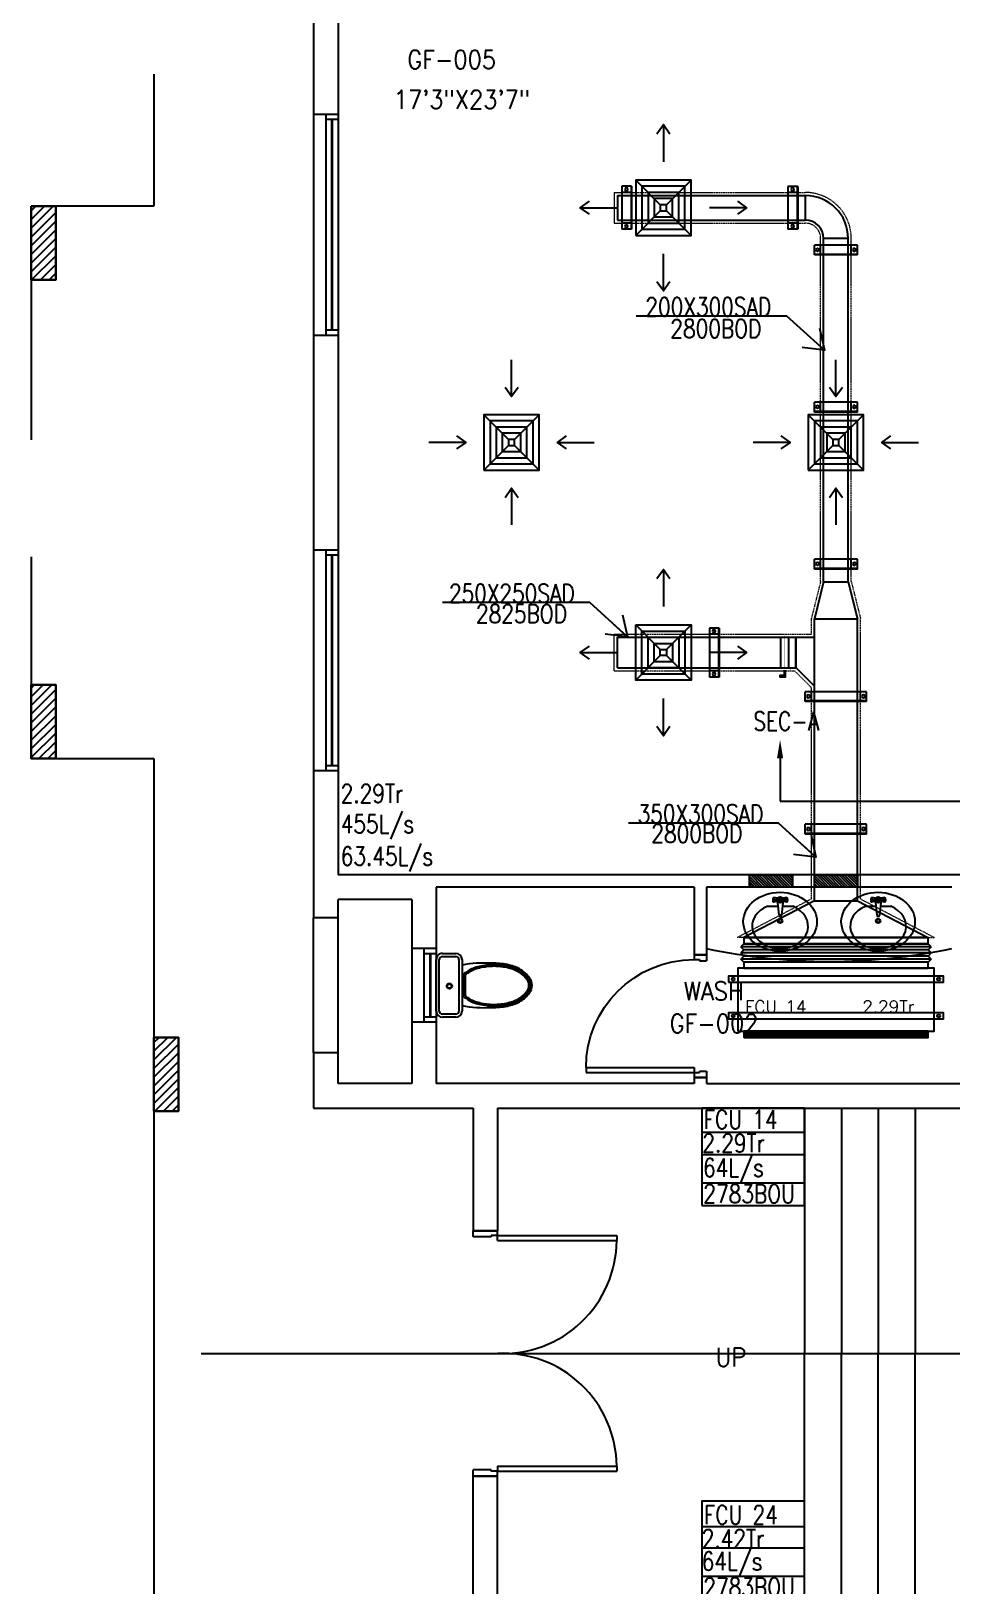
# Model space of a CAD drawing. Header units: millimetres. Extents: x -1288794 to 2153086, y -2701644 to -1428868.
# Drawn here: x 1095871 to 1103371, y -1493463 to -1480791 of the extents above; entities that cross this region are included whole.
import ezdxf

# ---------------------------------------------------------------- set-up
doc = ezdxf.new("R2010")
doc.units = ezdxf.units.MM
doc.header["$LTSCALE"] = 100
doc.linetypes.add('DASHED2', pattern=[9.525, 6.35, -3.175])
doc.linetypes.add('HIDDEN', pattern=[9.525, 6.35, -3.175])
for name, color, linetype in [('A-ANNO-TEXT', 8, 'Continuous'), ('A-DOOR', 4, 'Continuous'), ('A-FLOR-OVHD', 4, 'DASHED2'), ('A-FLOR-PFIX', 8, 'Continuous'), ('A-FLOR-SPCL', 8, 'Continuous'), ('A-GLAZ', 5, 'Continuous'), ('A-WALL-FULL', 8, 'Continuous'), ('AC- VD', 5, 'Continuous'), ('AC-FAD TEXT', 6, 'Continuous'), ('AC-FD', 1, 'Continuous'), ('AC-HLTEXT', 100, 'Continuous'), ('AC-SAD', 3, 'Continuous'), ('AC-SAD TEXT', 3, 'Continuous'), ('AC-WALL OPENING', 1, 'Continuous'), ('FCU-AC', 160, 'Continuous'), ('L1-E014-C22-VAC (08-08-2010)$0$ETA-AC-DAMPER', 4, 'Continuous'), ('M-HANGER', 30, 'Continuous'), ('RAD RIGHT', 1, 'Continuous'), ('S-COL- HACT.', 9, 'Continuous'), ('S-COL.', 8, 'Continuous'), ('SAD RIGHT', 3, 'Continuous')]:
    doc.layers.add(name, color=color, linetype=linetype)
doc.layers.add('INSULATION', color=1, linetype='Continuous', lineweight=5)
doc.styles.add('ROMAND', font='romand')
doc.styles.add('ROMANS', font='romans.shx', dxfattribs={"width": 0.8})
doc.styles.add('SIMPLEX', font='simplex.shx', dxfattribs={"width": 0.8})
doc.dimstyles.new('100 of DIM2', dxfattribs={"dimscale": 0, "dimtxt": 200, "dimasz": 150, "dimexe": 75, "dimexo": 200, "dimgap": 75, "dimtad": 1, "dimdec": 0, "dimrnd": 5, "dimzin": 0, "dimdsep": 46, "dimtxsty": 'ROMANS', "dimblk": 'ARCHTICK', "dimcen": 100, "dimclrd": 94, "dimclre": 94, "dimclrt": 2, "dimadec": 0, "dimazin": 0, "dimtfac": 1, "dimtdec": 0, "dimtofl": 0, "dimtmove": 2, "dimatfit": 3, "dimldrblk": 'OPEN90', "dimfxl": 75, "dimtolj": 1, "dimtzin": 0, "dimarcsym": 0})
pattern_1 = [(45, (2220225.743, -1109556.65), (-35.355339, 35.355339), [])]

# ---------------------------------------------------------------- blocks, each defined once
blk = doc.blocks.new('D-200-DOUBLE')
for p, q in [((40, 200), (40, 1170)), ((40, 1170), (80, 1170)), ((80, 200), (80, 1170)), ((1920, 200), (1920, 1170)), ((1920, 1170), (1960, 1170)), ((1960, 200), (1960, 1170)), ((80, 200), (0, 200)), ((0, 200), (0, 0)), ((40, 200), (40, 148)), ((40, 148), (50, 148)), ((50, 148), (50, 0)), ((1920, 200), (1960, 200)), ((1950, 148), (1950, 0)), ((1960, 148), (1950, 148)), ((2000, 200), (1960, 200)), ((1960, 200), (1960, 148)), ((2000, 200), (2000, 0)), ((50, 0), (0, 0)), ((2000, 0), (1950, 0))]:
    blk.add_line(p, q)
at = {"linetype": 'Continuous'}
for centre, start, end in [((73, 242), 357.4314, 89.5378), ((1927, 242), 90.4622, 182.5686)]:
    blk.add_arc(centre, 928, start, end, dxfattribs=at)
blk = doc.blocks.new('D-100-R1')
for p, q in [((-80, 980), (-80, 100)), ((-80, 980), (-40, 980)), ((-40, 980), (-40, 55)), ((-1000, 100), (-1000, 0)), ((-1000, 100), (-960, 100)), ((-960, 100), (-960, 55)), ((-960, 55), (-950, 55)), ((-950, 55), (-950, 0)), ((-80, 100), (0, 100)), ((-50, 55), (-50, 0)), ((-50, 55), (-40, 55)), ((-50, 0), (0, 0)), ((0, 100), (0, 0)), ((-1000, 0), (-950, 0))]:
    blk.add_line(p, q)
at = {"linetype": 'Continuous'}
blk.add_arc((-80, 100), 880, 90, 180, dxfattribs=at)
blk = doc.blocks.new('WC-1')
for p, q in [((-210, 0), (210, 0)), ((-260, -160), (-260, -50)), ((-235, -160), (-235, -50)), ((-210, -25), (210, -25)), ((235, -50), (235, -160)), ((260, -50), (260, -160)), ((210, -185), (-210, -185)), ((210, -210), (-210, -210)), ((91, -223), (-91, -223)), ((86, -235), (-86, -235))]:
    blk.add_line(p, q)
for radius in [22.1, 17.1]:
    blk.add_circle((-6, -107), radius)
for centre, radius, start, end in [((-210, -50), 50, 90, 180), ((-210, -50), 25, 90, 180), ((210, -50), 50, 360, 90), ((210, -50), 25, 360, 90), ((-210, -160), 50, 180, 270), ((-210, -160), 25, 180, 270), ((722, -383), 904, 168.9529, 184.0632), ((69, -365), 214, 138.4152, 149.8586), ((69, -365), 201, 139.9943, 149.8586), ((-69, -365), 201, 30.1414, 40.0057), ((-69, -365), 214, 30.1414, 41.5848), ((210, -160), 25, 270, 360), ((210, -160), 50, 270, 360), ((352, -470), 520, 166.4766, 180), ((352, -470), 507, 166.4766, 180), ((178, -428), 341, 149.8586, 166.4766), ((178, -428), 328, 149.8586, 166.4766), ((-178, -428), 328, 13.5234, 30.1414), ((-178, -428), 341, 13.5234, 30.1414), ((-352, -470), 507, 360, 13.5234), ((-352, -470), 520, 360, 13.5234), ((352, -470), 532, 177.5541, 180), ((352, -470), 532, 180, 193.5234), ((352, -470), 520, 180, 193.5234), ((352, -470), 507, 180, 193.5234), ((-352, -470), 507, 346.4766, 360), ((-352, -470), 520, 346.4766, 360), ((-352, -470), 532, 346.4766, 360), ((-352, -470), 532, 360, 2.4459), ((178, -512), 353, 193.5234, 210.1414), ((178, -512), 341, 193.5234, 210.1414), ((178, -512), 328, 193.5234, 210.1414), ((-178, -512), 328, 329.8586, 346.4766), ((-178, -512), 341, 329.8586, 346.4766), ((-178, -512), 353, 329.8586, 346.4766), ((69, -575), 226, 210.1414, 234.4972), ((69, -575), 214, 210.1414, 234.4972), ((69, -575), 201, 210.1414, 234.4972), ((0, -672), 108, 234.4972, 270), ((0, -672), 95.9, 234.4972, 270), ((0, -672), 83.4, 234.4972, 270), ((0, -672), 83.4, 270, 305.5028), ((0, -672), 95.9, 270, 305.5028), ((0, -672), 108, 270, 305.5028), ((-69, -575), 201, 305.5028, 329.8586), ((-69, -575), 214, 305.5028, 329.8586), ((-69, -575), 226, 305.5028, 329.8586)]:
    blk.add_arc(centre, radius, start, end)
at = {"linetype": 'Continuous', "ltscale": 50}
blk.add_arc((-722, -383), 904, 355.9368, 11.0471, dxfattribs=at)
blk = doc.blocks.new('W-180')
for p, q in [((1800, 100), (0, 100)), ((1800, 0), (0, 0)), ((40, 0), (40, 100)), ((1760, 100), (1760, 0))]:
    blk.add_line(p, q)
at = {"linetype": 'Continuous'}
for p, q in [((1760, 53), (40, 53)), ((1760, 47), (40, 47))]:
    blk.add_line(p, q, dxfattribs=at)
blk = doc.blocks.new('W-60')
for p, q in [((600, 100), (0, 100)), ((600, 0), (0, 0)), ((40, 0), (40, 100)), ((560, 100), (560, 0))]:
    blk.add_line(p, q)
at = {"linetype": 'Continuous'}
for p, q in [((560, 53), (40, 53)), ((560, 47), (40, 47))]:
    blk.add_line(p, q, dxfattribs=at)
blk = doc.blocks.new('LAV-2')
for p, q in [((-21, 393), (-55, 399)), ((-24, 385), (-49, 381)), ((-24, 377), (-49, 381)), ((-25, 381), (-13, 258)), ((-19, 381), (17, 381)), ((-1, 363), (-1, 399)), ((23, 381), (11, 257)), ((53, 399), (20, 393)), ((47, 381), (23, 385)), ((47, 381), (23, 376)), ((-102, 330), (-23, 330)), ((-21, 369), (-55, 363)), ((53, 363), (20, 369)), ((21, 329), (101, 329))]:
    blk.add_line(p, q)
for centre, radius in [((-1, 381), 24), ((-1, 381), 18), ((-1, 209), 18), ((-1, 209), 13.2)]:
    blk.add_circle(centre, radius)
blk.add_arc((-1, 257), 12, 179.8053, 359.8053)
for centre, major_axis, ratio in [((-1, 202), (-300, 1), 0.8), ((53, 381), (0.1, 18), 0.333333)]:
    blk.add_ellipse(centre, major_axis=major_axis, ratio=ratio)
at = {"extrusion": (0, 0, -1)}
blk.add_ellipse((-55, 381), major_axis=(0.1, 18), ratio=0.333333, dxfattribs=at)
blk.add_ellipse((-1, 166), major_axis=(-228, 1), ratio=0.8, start_param=5.174, end_param=10.533963)
for points, knots in [([(-55, 365), (-55, 366), (-55, 366), (-55, 366), (-55, 366), (-56, 367), (-56, 368), (-57, 370), (-57, 371), (-58, 374), (-58, 375), (-58, 379), (-58, 381), (-58, 386), (-58, 388), (-57, 392), (-57, 393), (-56, 394), (-56, 395), (-55, 396), (-55, 396), (-55, 396), (-55, 397), (-55, 397)], [3.378318, 3.378318, 3.378318, 3.378318, 3.519844, 3.519844, 3.66137, 3.66137, 3.925951, 3.925951, 4.190531, 4.190531, 4.455112, 4.455112, 4.86737, 4.86737, 5.279628, 5.279628, 5.565785, 5.565785, 5.785568, 5.785568, 5.957, 5.957, 6.04646, 6.04646, 6.04646, 6.04646]), ([(-55, 397), (-55, 397), (-54, 396), (-54, 396), (-54, 396), (-53, 395), (-53, 394), (-52, 392), (-52, 391), (-52, 388), (-51, 387), (-51, 383), (-51, 381), (-51, 376), (-52, 374), (-52, 370), (-53, 369), (-53, 368), (-54, 367), (-54, 366), (-54, 366), (-55, 366), (-55, 365), (-55, 365)], [0.236726, 0.236726, 0.236726, 0.236726, 0.378252, 0.378252, 0.519778, 0.519778, 0.784358, 0.784358, 1.048939, 1.048939, 1.313519, 1.313519, 1.725777, 1.725777, 2.138035, 2.138035, 2.424192, 2.424192, 2.643976, 2.643976, 2.815407, 2.815407, 2.904867, 2.904867, 2.904867, 2.904867]), ([(53, 396), (53, 396), (53, 396), (53, 396), (53, 395), (52, 394), (52, 394), (51, 392), (51, 390), (50, 388), (50, 386), (50, 383), (50, 380), (50, 376), (50, 373), (51, 370), (51, 369), (52, 367), (52, 367), (53, 366), (53, 365), (53, 365), (53, 365), (53, 365)], [0.236726, 0.236726, 0.236726, 0.236726, 0.378252, 0.378252, 0.519778, 0.519778, 0.784358, 0.784358, 1.048939, 1.048939, 1.313519, 1.313519, 1.725777, 1.725777, 2.138035, 2.138035, 2.424192, 2.424192, 2.643976, 2.643976, 2.815407, 2.815407, 2.904867, 2.904867, 2.904867, 2.904867]), ([(53, 365), (53, 365), (53, 365), (54, 366), (54, 366), (55, 367), (55, 368), (56, 370), (56, 371), (56, 373), (57, 375), (57, 379), (57, 381), (57, 386), (56, 388), (56, 391), (55, 392), (55, 394), (54, 395), (54, 396), (54, 396), (54, 396), (53, 396), (53, 396)], [3.378318, 3.378318, 3.378318, 3.378318, 3.519844, 3.519844, 3.66137, 3.66137, 3.925951, 3.925951, 4.190531, 4.190531, 4.455112, 4.455112, 4.86737, 4.86737, 5.279628, 5.279628, 5.565785, 5.565785, 5.785568, 5.785568, 5.957, 5.957, 6.04646, 6.04646, 6.04646, 6.04646])]:
    blk.add_open_spline(points, degree=3, knots=knots)
blk = doc.blocks.new('_ArchTick')
at = {"color": 0, "linetype": 'ByBlock', "const_width": 0.15}
blk.add_lwpolyline([(-0.5, -0.5), (0.5, 0.5)], dxfattribs=at)
blk = doc.blocks.new('*U355')
at = {"layer": 'L1-E014-C22-VAC (08-08-2010)$0$ETA-AC-DAMPER', "color": 5}
for p, q in [((-33, 0), (-33, 250)), ((33, 0), (33, 250))]:
    blk.add_line(p, q, dxfattribs=at)
for points, const_width in [([(0, 0), (0, 264)], 1.5), ([(-91, 250), (91, 250)], 1.82), ([(-91, 0), (91, 0)], 1.82), ([(-48, 0), (-48, -20), (48, -20), (48, 0)], 1.5)]:
    blk.add_lwpolyline(points, dxfattribs=dict(at, const_width=const_width))
at = {"layer": 'L1-E014-C22-VAC (08-08-2010)$0$ETA-AC-DAMPER', "color": 5, "const_width": 1.82}
blk.add_lwpolyline([(75, 250), (75, 0), (-75, 0), (-75, 250)], close=True, dxfattribs=at)
at = {"layer": 'L1-E014-C22-VAC (08-08-2010)$0$ETA-AC-DAMPER', "color": 5}
blk.add_lwpolyline([(6, -20), (6, -62), (40, -62), (40, -72), (-6, -72), (-6, -20)], dxfattribs=at)
blk = doc.blocks.new('fcu 2.5 tr')
h = blk.add_hatch()
h.set_pattern_fill('NET', color=3)
h.paths.add_polyline_path([(83172, -1587743), (81672, -1587743), (81672, -1587793), (83172, -1587793)])
at = {"layer": 'FCU-AC'}
for p, q in [((81672, -1587030), (81647, -1587055)), ((83197, -1587055), (81647, -1587055)), ((81672, -1587080), (81647, -1587055)), ((83172, -1587030), (81672, -1587030)), ((83197, -1587055), (83172, -1587030)), ((83197, -1587055), (83172, -1587080)), ((81672, -1587080), (81647, -1587105)), ((83197, -1587105), (81647, -1587105)), ((81672, -1587130), (81647, -1587105)), ((81672, -1587130), (81647, -1587155)), ((83197, -1587155), (81647, -1587155)), ((81672, -1587180), (81647, -1587155)), ((83172, -1587080), (81672, -1587080)), ((83172, -1587080), (81672, -1587080)), ((83172, -1587130), (81672, -1587130)), ((83172, -1587130), (81672, -1587130)), ((83197, -1587105), (83172, -1587080)), ((83197, -1587105), (83172, -1587130)), ((83197, -1587155), (83172, -1587130)), ((83197, -1587155), (83172, -1587180))]:
    blk.add_line(p, q, dxfattribs=at)
at = {"layer": 'FCU-AC', "color": 1}
for p, q in [((83172, -1586980), (81672, -1586980)), ((81672, -1586980), (81672, -1587030)), ((81672, -1587030), (83172, -1587030)), ((83172, -1587030), (83172, -1586980)), ((83172, -1587180), (81672, -1587180)), ((81672, -1587180), (81672, -1587230)), ((83172, -1587230), (83172, -1587180)), ((81672, -1587230), (83172, -1587230))]:
    blk.add_line(p, q, dxfattribs=at)
at = {"layer": 'FCU-AC', "color": 6}
for points in [[(81547, -1587343), (83297, -1587343), (83297, -1587293), (81547, -1587293)], [(81547, -1587643), (83297, -1587643), (83297, -1587593), (81547, -1587593)]]:
    blk.add_lwpolyline(points, close=True, dxfattribs=at)
at = {"layer": 'FCU-AC'}
blk.add_lwpolyline([(81622, -1587743), (83222, -1587743), (83222, -1587230), (81622, -1587230)], close=True, dxfattribs=at)
at = {"layer": 'FCU-AC', "color": 3}
blk.add_lwpolyline([(81672, -1587793), (83172, -1587793), (83172, -1587743), (81672, -1587743)], close=True, dxfattribs=at)
at = {"layer": 'FCU-AC', "color": 6}
for centre in [(81584, -1587318), (83259, -1587318), (81584, -1587618), (83259, -1587618)]:
    blk.add_circle(centre, 12.5, dxfattribs=at)
blk = doc.blocks.new('*U371')
at = {"linetype": 'Continuous'}
for p, q in [((-38, -221), (-38, 279)), ((42, 279), (-38, 279)), ((37, -221), (37, 279)), ((42, -221), (42, 279)), ((42, 229), (-38, 229)), ((42, -171), (-38, -171)), ((42, -221), (-38, -221))]:
    blk.add_line(p, q, dxfattribs=at)
for centre in [(0, 254), (0, -196)]:
    blk.add_circle(centre, 12.5, dxfattribs=at)
blk = doc.blocks.new('*U375')
at = {"linetype": 'Continuous'}
for p, q in [((-38, -146), (-38, 204)), ((42, 204), (-38, 204)), ((42, 154), (-38, 154)), ((37, -146), (37, 204)), ((42, -146), (42, 204)), ((42, -96), (-38, -96)), ((42, -146), (-38, -146))]:
    blk.add_line(p, q, dxfattribs=at)
for centre in [(0, 179), (0, -121)]:
    blk.add_circle(centre, 12.5, dxfattribs=at)
blk = doc.blocks.new('*U374')
at = {"linetype": 'Continuous'}
for p, q in [((-38, -146), (-38, 204)), ((42, 204), (-38, 204)), ((42, 154), (-38, 154)), ((37, -146), (37, 204)), ((42, -146), (42, 204)), ((42, -96), (-38, -96)), ((42, -146), (-38, -146))]:
    blk.add_line(p, q, dxfattribs=at)
for centre in [(0, 179), (0, -121)]:
    blk.add_circle(centre, 12.5, dxfattribs=at)
blk = doc.blocks.new('*U377')
at = {"linetype": 'Continuous'}
for p, q in [((-38, -135), (-38, 215)), ((42, 215), (-38, 215)), ((42, 165), (-38, 165)), ((37, -135), (37, 215)), ((42, -135), (42, 215)), ((42, -85), (-38, -85)), ((42, -135), (-38, -135))]:
    blk.add_line(p, q, dxfattribs=at)
for centre in [(0, 190), (0, -110)]:
    blk.add_circle(centre, 12.5, dxfattribs=at)
blk = doc.blocks.new('*U376')
at = {"linetype": 'Continuous'}
for p, q in [((-38, -129), (-38, 221)), ((42, 221), (-38, 221)), ((42, 171), (-38, 171)), ((37, -129), (37, 221)), ((42, -129), (42, 221)), ((42, -79), (-38, -79)), ((42, -129), (-38, -129))]:
    blk.add_line(p, q, dxfattribs=at)
for centre in [(0, 196), (0, -104)]:
    blk.add_circle(centre, 12.5, dxfattribs=at)
blk = doc.blocks.new('*U378')
at = {"linetype": 'Continuous'}
for p, q in [((-38, -159), (-38, 240)), ((42, 240), (-38, 240)), ((42, 190), (-38, 190)), ((37, -159), (37, 240)), ((42, -159), (42, 240)), ((42, -109), (-38, -109)), ((42, -159), (-38, -159))]:
    blk.add_line(p, q, dxfattribs=at)
for centre in [(0, 215), (0, -134)]:
    blk.add_circle(centre, 12.5, dxfattribs=at)
blk = doc.blocks.new('SD RIGHT')
at = {"layer": 'SAD RIGHT'}
for p, q in [((-225, 225), (-25, 25)), ((225, 225), (25, 25)), ((-25, -25), (-225, -225)), ((225, -225), (25, -25))]:
    blk.add_line(p, q, dxfattribs=at)
for points in [[(-225, -225), (225, -225), (225, 225), (-225, 225)], [(-175, -175), (175, -175), (175, 175), (-175, 175)], [(-125, -125), (125, -125), (125, 125), (-125, 125)], [(-75, -75), (75, -75), (75, 75), (-75, 75)], [(-25, -25), (25, -25), (25, 25), (-25, 25)]]:
    blk.add_lwpolyline(points, close=True, dxfattribs=at)
for points in [[(0, 678), (0, 375)], [(-678, 0), (-375, 0)], [(678, 0), (375, 0)], [(0, -678), (0, -375)]]:
    blk.add_leader(points, dimstyle='100 of DIM2', override={"dimscale": 1, "dimasz": 75, "dimtad": 0, "dimclrd": 256, "dimfxl": 0.2}, dxfattribs=at)
blk = doc.blocks.new('RAD RIGHT CENTER')
at = {"layer": 'RAD RIGHT'}
for p, q in [((-225, 225), (-25, 25)), ((225, 225), (25, 25)), ((-25, -25), (-225, -225)), ((25, -25), (225, -225))]:
    blk.add_line(p, q, dxfattribs=at)
for points in [[(-225, -225), (225, -225), (225, 225), (-225, 225)], [(-175, -175), (175, -175), (175, 175), (-175, 175)], [(-125, -125), (125, -125), (125, 125), (-125, 125)], [(-75, -75), (75, -75), (75, 75), (-75, 75)], [(-25, -25), (25, -25), (25, 25), (-25, 25)]]:
    blk.add_lwpolyline(points, close=True, dxfattribs=at)
for points in [[(0, 373), (0, 673)], [(-373, 0), (-673, 0)], [(373, 0), (673, 0)], [(0, -373), (0, -673)]]:
    blk.add_leader(points, dimstyle='100 of DIM2', override={"dimscale": 1, "dimasz": 75, "dimtad": 0, "dimclrd": 1, "dimfxl": 0.2}, dxfattribs=at)

msp = doc.modelspace()

# ---------------------------------------------------------------- hatches: boundary and pattern name
at = {"layer": 'AC-FD', "linetype": 'ByBlock'}
h = msp.add_hatch(dxfattribs=at)
h.set_pattern_fill('ANSI31', color=256, scale=5, angle=90, style=0)
h.set_pattern_definition([(135, (-489225.21, -1549708.635), (-11.22532015, -11.22532015), [])])
h.paths.add_polyline_path([(1102601, -1487768.6), (1102601, -1487668.6), (1102251, -1487668.6), (1102251, -1487768.6)])
at = {"layer": 'AC-WALL OPENING', "linetype": 'ByBlock'}
h = msp.add_hatch(dxfattribs=at)
h.set_pattern_fill('ANSI31', color=256, scale=5, angle=-90, style=0)
h.set_pattern_definition([(315, (2693371.253, -1425728.635), (11.22532015, 11.22532015), [])])
h.paths.add_polyline_path([(1101721.3, -1487668.6), (1101721.3, -1487768.6), (1102071.3, -1487768.6), (1102071.3, -1487668.6)])
at = {"layer": 'S-COL- HACT.', "linetype": 'Continuous', "ltscale": 3}
h = msp.add_hatch(dxfattribs=at)
h.set_pattern_fill('ANSI31', color=256, scale=400, style=0)
h.set_pattern_definition(pattern_1)
h.paths.add_polyline_path([(1095870.6, -1482218.6), (1095870.6, -1482818.6), (1096070.6, -1482818.6), (1096070.6, -1482218.6)])
h = msp.add_hatch(dxfattribs=at)
h.set_pattern_fill('ANSI31', color=256, scale=400, style=0)
h.set_pattern_definition(pattern_1)
h.paths.add_polyline_path([(1095870.6, -1486118.6), (1095870.6, -1486718.6), (1096070.6, -1486718.6), (1096070.6, -1486118.6)])
h = msp.add_hatch(dxfattribs=at)
h.set_pattern_fill('ANSI31', color=256, scale=400, style=0)
h.set_pattern_definition(pattern_1)
h.paths.add_polyline_path([(1096870.6, -1488993.6), (1096870.6, -1489593.6), (1097070.6, -1489593.6), (1097070.6, -1488993.6)])

# ---------------------------------------------------------------- linework, layer by layer
at = {"layer": 'A-FLOR-OVHD', "linetype": 'Continuous', "ltscale": 3}
for p, q in [((1095870.6, -1486718.6), (1096870.6, -1486718.6)), ((1095870.6, -1486718.6), (1096870.6, -1486718.6)), ((1096870.6, -1486718.6), (1096870.6, -1496418.6)), ((1096870.6, -1486718.6), (1096870.6, -1496418.6))]:
    msp.add_line(p, q, dxfattribs=at)
at = {"layer": 'A-FLOR-OVHD', "ltscale": 3}
msp.add_lwpolyline([(1119470.6, -1472568.6), (1111070.6, -1472568.6), (1111070.6, -1473868.6), (1109770.6, -1473868.6), (1109770.6, -1472568.6), (1105470.6, -1472568.6), (1105470.6, -1472968.6), (1103770.6, -1472968.6), (1103770.6, -1472568.6), (1096870.6, -1472568.6), (1096870.6, -1482218.6), (1095870.6, -1482218.6), (1095870.6, -1486718.6)], dxfattribs=at)
at = {"layer": 'A-FLOR-SPCL', "ltscale": 3}
for p, q in [((1102170.6, -1489568.6), (1102170.6, -1491568.6)), ((1102470.6, -1489568.6), (1102470.6, -1491568.6)), ((1102770.6, -1489568.6), (1102770.6, -1491568.6)), ((1103070.6, -1489568.6), (1103070.6, -1491568.6)), ((1102170.6, -1493568.6), (1102170.6, -1491568.6)), ((1102470.6, -1493568.6), (1102470.6, -1491568.6)), ((1102770.6, -1493568.6), (1102770.6, -1491568.6)), ((1103070.6, -1493568.6), (1103070.6, -1491568.6))]:
    msp.add_line(p, q, dxfattribs=at)
msp.add_arc((1102370.6, -1483551.9), 4821.5, 258.02979, 281.97021, dxfattribs=at)
at = {"layer": 'A-GLAZ', "ltscale": 3}
for p, q in [((1098170.6, -1481468.6), (1098170.6, -1483268.6)), ((1098170.6, -1485018.6), (1098170.6, -1486818.6)), ((1098170.6, -1489118.6), (1098170.6, -1488018.6)), ((1098370.6, -1489118.6), (1098370.6, -1488018.6)), ((1098970.6, -1488268.6), (1098970.6, -1488868.6))]:
    msp.add_line(p, q, dxfattribs=at)
at = {"layer": 'A-WALL-FULL', "ltscale": 3}
for p, q in [((1098170.6, -1480218.6), (1098170.6, -1481468.6)), ((1098370.6, -1480418.6), (1098370.6, -1481468.6)), ((1098170.6, -1481468.6), (1098370.6, -1481468.6)), ((1098170.6, -1481468.6), (1098370.6, -1481468.6)), ((1096070.6, -1482218.6), (1095870.6, -1482218.6)), ((1095870.6, -1482218.6), (1095870.6, -1482818.6, 0)), ((1096070.6, -1482818.6), (1096070.6, -1482218.6)), ((1095870.6, -1482818.6, 0), (1096070.6, -1482818.6)), ((1098170.6, -1483268.6), (1098370.6, -1483268.6)), ((1098170.6, -1483268.6), (1098170.6, -1485018.6)), ((1098370.6, -1483268.6), (1098370.6, -1485018.6)), ((1098170.6, -1485018.6), (1098370.6, -1485018.6)), ((1096070.6, -1486118.6, 0), (1095870.6, -1486118.6, 0)), ((1095870.6, -1486118.6, 0), (1095870.6, -1486718.6)), ((1096070.6, -1486718.6, 0), (1096070.6, -1486118.6, 0)), ((1095870.6, -1486718.6), (1096070.6, -1486718.6, 0)), ((1098170.6, -1486818.6), (1098170.6, -1488018.6)), ((1098170.6, -1486818.6), (1098370.6, -1486818.6)), ((1098370.6, -1486818.6), (1098370.6, -1487668.6)), ((1103670.6, -1487668.6), (1098370.6, -1487668.6)), ((1099170.6, -1487768.6), (1099170.6, -1488268.6)), ((1101270.6, -1487768.6), (1099170.6, -1487768.6)), ((1101270.6, -1487768.6), (1101270.6, -1488318.6)), ((1101370.6, -1487768.6), (1101370.6, -1488318.6)), ((1103370.6, -1487768.6), (1101370.6, -1487768.6)), ((1098970.6, -1487868.6), (1098370.6, -1487868.6)), ((1098370.6, -1488018.6), (1098370.6, -1487868.6)), ((1098970.6, -1487868.6), (1098970.6, -1488268.6)), ((1098370.6, -1488018.6), (1098170.6, -1488018.6)), ((1099170.6, -1488268.6), (1098970.6, -1488268.6)), ((1101370.6, -1488318.6), (1101270.6, -1488318.6)), ((1099170.6, -1488868.6), (1098970.6, -1488868.6)), ((1098970.6, -1488868.6), (1098970.6, -1489368.6)), ((1099170.6, -1488868.6), (1099170.6, -1489368.6)), ((1096870.6, -1489593.6), (1096870.6, -1488993.6)), ((1096870.6, -1488993.6), (1097070.6, -1488993.6)), ((1097070.6, -1488993.6), (1097070.6, -1489593.6)), ((1098370.6, -1489118.6), (1098170.6, -1489118.6)), ((1098170.6, -1489118.6), (1098170.6, -1489568.6)), ((1098370.6, -1489368.6), (1098370.6, -1489118.6)), ((1101370.6, -1489318.6), (1101270.6, -1489318.6)), ((1101270.6, -1489318.6), (1101270.6, -1489368.6)), ((1101370.6, -1489318.6), (1101370.6, -1489368.6)), ((1098970.6, -1489368.6), (1098370.6, -1489368.6)), ((1101270.6, -1489368.6), (1099170.6, -1489368.6)), ((1101370.6, -1489368.6), (1103670.6, -1489368.6)), ((1097070.6, -1489593.6, 0), (1096870.6, -1489593.6)), ((1098170.6, -1489568.6), (1099470.6, -1489568.6)), ((1099470.6, -1489568.6), (1099470.6, -1490568.6)), ((1099670.6, -1489568.6), (1105920.6, -1489568.6)), ((1099670.6, -1489568.6), (1099670.6, -1490568.6)), ((1099470.6, -1490568.6), (1099670.6, -1490568.6)), ((1097254.4, -1491568.6), (1123670.6, -1491568.6)), ((1099470.6, -1493568.6), (1099470.6, -1492568.6)), ((1099470.6, -1492568.6), (1099670.6, -1492568.6)), ((1099470.6, -1493568.6), (1099470.6, -1492568.6)), ((1099470.6, -1492568.6), (1099670.6, -1492568.6)), ((1099670.6, -1493568.6), (1099670.6, -1492568.6)), ((1099670.6, -1493568.6), (1099670.6, -1492568.6))]:
    msp.add_line(p, q, dxfattribs=at)
at = {"layer": 'A-WALL-FULL', "linetype": 'Continuous', "ltscale": 3}
msp.add_lwpolyline([(1095870.6, -1482218.6), (1096070.6, -1482218.6), (1096070.6, -1482818.6), (1095870.6, -1482818.6)], close=True, dxfattribs=at)
at = {"layer": 'A-WALL-FULL', "linetype": 'Continuous', "ltscale": 3, "elevation": 0}
msp.add_lwpolyline([(1095870.6, -1486118.6), (1096070.6, -1486118.6), (1096070.6, -1486718.6), (1095870.6, -1486718.6)], close=True, dxfattribs=at)
at = {"layer": 'AC-FAD TEXT'}
msp.add_line((1101971.2, -1487068.6), (1118933.8, -1487068.6), dxfattribs=at)
msp.add_lwpolyline([(1101971.2, -1486718.6), (1101971.2, -1487068.6)], dxfattribs=at)
msp.add_solid([(1101946.2, -1486718.6), (1101971.2, -1486568.6), (1101996.2, -1486718.6)], dxfattribs=at)
at = {"layer": 'AC-FD', "linetype": 'ByBlock'}
msp.add_lwpolyline([(1102251, -1487768.6), (1102251, -1487668.6), (1102601, -1487668.6), (1102601, -1487768.6)], close=True, dxfattribs=at)
at = {"layer": 'AC-SAD'}
for p, q in [((1100645.6, -1482131.1), (1102176, -1482131.1)), ((1100645.6, -1482131.1), (1100645.6, -1482331.1)), ((1102176, -1482131.1), (1102176, -1482331.1, 0)), ((1100645.6, -1482331.1), (1102176, -1482331.1)), ((1102326, -1485281.1), (1102326, -1482481.1)), ((1102526, -1482481.1, 0), (1102326, -1482481.1, 0)), ((1102526, -1485281.1), (1102526, -1482481.1)), ((1102326, -1485281.1), (1102251, -1485581.1)), ((1102326, -1485281.1), (1102526, -1485281.1)), ((1102526, -1485281.1), (1102601, -1485581.1)), ((1102251, -1485581.1), (1102601, -1485581.1)), ((1102251, -1487879.7), (1102251, -1485581.1)), ((1102601, -1487879.7), (1102601, -1485581.1)), ((1100645.6, -1485731.1), (1102251, -1485731.1)), ((1100645.6, -1485981.1), (1100645.6, -1485731.1)), ((1102101, -1485981.1), (1102101, -1485731.1)), ((1100645.6, -1485981.1), (1102101, -1485981.1)), ((1102251, -1486131.1), (1102101, -1485981.1)), ((1102251, -1487879.7), (1101676, -1488179.7)), ((1102251, -1487879.7), (1102601, -1487879.7)), ((1102601, -1487879.7), (1103176, -1488179.7)), ((1101676, -1488179.7), (1103176, -1488179.7))]:
    msp.add_line(p, q, dxfattribs=at)
for radius in [350, 150]:
    msp.add_arc((1102176, -1482481.1, 0), radius, 0, 90, dxfattribs=at)
at = {"layer": 'AC-SAD TEXT'}
for p, q in [((1101333.5, -1489765.1), (1102170.6, -1489765.1)), ((1101333.5, -1489945.9), (1102170.6, -1489945.9)), ((1101333.5, -1490177.1), (1102170.6, -1490177.1)), ((1101333.5, -1492978.2), (1102170.6, -1492978.2)), ((1101333.5, -1493152.9), (1102170.6, -1493152.9)), ((1101333.5, -1493384.1), (1102170.6, -1493384.1))]:
    msp.add_line(p, q, dxfattribs=at)
for points in [[(1101333.5, -1490361.6), (1102170.6, -1490361.6), (1102170.6, -1489568.6), (1101333.5, -1489568.6)], [(1101333.5, -1493568.6), (1102170.6, -1493568.6), (1102170.6, -1492773.2), (1101333.5, -1492773.2)]]:
    msp.add_lwpolyline(points, close=True, dxfattribs=at)
at = {"layer": 'AC-WALL OPENING', "linetype": 'ByBlock'}
msp.add_lwpolyline([(1102071.3, -1487668.6), (1102071.3, -1487768.6), (1101721.3, -1487768.6), (1101721.3, -1487668.6)], close=True, dxfattribs=at)
at = {"layer": 'INSULATION', "linetype": 'HIDDEN', "ltscale": 0.01}
for p, q in [((1100620.6, -1482106.1), (1102176, -1482106.1, 0)), ((1100620.6, -1482106.1), (1100620.6, -1482356.1)), ((1100620.6, -1482356.1), (1102176, -1482356.1)), ((1102301, -1485278.1), (1102301, -1482481.1)), ((1102551, -1485278.1), (1102551, -1482481.1, 0)), ((1102301, -1485278.1), (1102226, -1485578.1)), ((1102551, -1485278.1), (1102626, -1485578.1)), ((1102226, -1485706.1), (1102226, -1485578.1)), ((1102626, -1487864.5), (1102626, -1485578.1)), ((1100620.6, -1485706.1), (1102226, -1485706.1)), ((1100620.6, -1486006.1), (1100620.6, -1485706.1)), ((1100620.6, -1486006.1), (1102090.6, -1486006.1)), ((1102226, -1486141.5), (1102090.6, -1486006.1)), ((1102226, -1487864.5), (1102226, -1486141.5)), ((1102226, -1487864.5), (1101621.9, -1488179.7)), ((1102626, -1487864.5), (1103230, -1488179.7)), ((1101676, -1488179.7), (1101621.9, -1488179.7)), ((1103176, -1488179.7), (1103230, -1488179.7))]:
    msp.add_line(p, q, dxfattribs=at)
for radius in [375, 125]:
    msp.add_arc((1102176, -1482481.1, 0), radius, 0, 90, dxfattribs=at)
at = {"layer": 'S-COL.', "linetype": 'Continuous', "ltscale": 3}
for points in [[(1095870.6, -1482218.6), (1095870.6, -1482818.6), (1096070.6, -1482818.6), (1096070.6, -1482218.6)], [(1095870.6, -1482218.6), (1095870.6, -1482818.6), (1096070.6, -1482818.6), (1096070.6, -1482218.6)], [(1095870.6, -1482218.6), (1095870.6, -1482818.6), (1096070.6, -1482818.6), (1096070.6, -1482218.6)], [(1096870.6, -1488993.6), (1096870.6, -1489593.6), (1097070.6, -1489593.6), (1097070.6, -1488993.6)], [(1096870.6, -1488993.6), (1096870.6, -1489593.6), (1097070.6, -1489593.6), (1097070.6, -1488993.6)], [(1096870.6, -1488993.6), (1096870.6, -1489593.6), (1097070.6, -1489593.6), (1097070.6, -1488993.6)]]:
    msp.add_lwpolyline(points, close=True, dxfattribs=at)
at = {"layer": 'S-COL.', "linetype": 'Continuous', "ltscale": 3, "elevation": 0}
msp.add_lwpolyline([(1095870.6, -1486118.6), (1095870.6, -1486718.6), (1096070.6, -1486718.6), (1096070.6, -1486118.6)], close=True, dxfattribs=at)
msp.add_lwpolyline([(1095870.6, -1486118.6), (1095870.6, -1486718.6), (1096070.6, -1486718.6), (1096070.6, -1486118.6)], close=True, dxfattribs=at)
msp.add_lwpolyline([(1095870.6, -1486118.6), (1095870.6, -1486718.6), (1096070.6, -1486718.6), (1096070.6, -1486118.6)], close=True, dxfattribs=at)

# ---------------------------------------------------------------- block references
at = {"layer": 'A-DOOR', "ltscale": 3, "xscale": -1, "rotation": 90}
msp.add_blockref('D-100-R1', (1101370.6, -1489318.6), dxfattribs=at)
at = {"layer": 'A-DOOR', "ltscale": 3, "rotation": 270}
msp.add_blockref('D-200-DOUBLE', (1099470.6, -1490568.6), dxfattribs=at)
at = {"layer": 'A-FLOR-PFIX', "ltscale": 3}
for p in [(1101972.7, -1488252.4), (1102771, -1488252.4)]:
    msp.add_blockref('LAV-2', p, dxfattribs=at)
at = {"layer": 'A-FLOR-PFIX', "ltscale": 3, "rotation": 90}
msp.add_blockref('WC-1', (1099170.6, -1488568.6), dxfattribs=at)
at = {"layer": 'A-GLAZ', "ltscale": 3, "rotation": 90}
for name, p in [('W-180', (1098370.6, -1483268.6)), ('W-180', (1098370.6, -1486818.6)), ('W-60', (1099170.6, -1488868.6))]:
    msp.add_blockref(name, p, dxfattribs=at)
at = {"layer": 'AC- VD', "xscale": -1}
msp.add_blockref('*U355', (1102010.2, -1485981.1), dxfattribs=at)
at = {"layer": 'FCU-AC', "color": 3}
msp.add_blockref('fcu 2.5 tr', (1020004.4, 98800.4), dxfattribs=at)
at = {"layer": 'M-HANGER', "xscale": -1}
for name, p, rotation in [('*U376', (1100719.9, -1482185.1), 180), ('*U377', (1102072.9, -1482191.4), 180), ('*U374', (1102455.2, -1482573.8), 90), ('*U374', (1102455.2, -1483853.7), 90), ('*U375', (1102455.2, -1485133.7), 90), ('*U378', (1101433.1, -1485815.9), 180), ('*U371', (1102455.2, -1486213.7), 90), ('*U371', (1102455.2, -1487293.7), 90)]:
    msp.add_blockref(name, p, dxfattribs=dict(at, rotation=rotation))
at = {"layer": 'RAD RIGHT'}
for p in [(1099783.8, -1484143.6), (1102426, -1484143.6)]:
    msp.add_blockref('RAD RIGHT CENTER', p, dxfattribs=at)
at = {"layer": 'SAD RIGHT'}
msp.add_blockref('SD RIGHT', (1101020.6, -1482231.1), dxfattribs=at)
at = {"layer": 'SAD RIGHT', "xscale": -1, "rotation": 180}
msp.add_blockref('SD RIGHT', (1101020.6, -1485856.1), dxfattribs=at)

# ---------------------------------------------------------------- texts
at = {"layer": 'A-ANNO-TEXT', "style": 'ROMANS', "width": 0.9}
for s, p in [('GF-005', (1098934.3, -1481098.7)), ('17\'3"X23\'7"', (1098824.2, -1481423.9)), ('WASH', (1101187.6, -1488689.9)), ('GF-002', (1101071.8, -1488954.5)), ('UP', (1101446.3, -1491673.9))]:
    msp.add_text(s, height=150, dxfattribs=at).set_placement(p)
at = {"layer": 'AC-FAD TEXT', "style": 'SIMPLEX', "width": 0.8}
msp.add_text('SEC-A', height=150, dxfattribs=at).set_placement((1101754.2, -1486490.7))
at = {"layer": 'AC-HLTEXT', "style": 'ROMAND'}
msp.add_text('2.29Tr', height=100, dxfattribs=at).set_placement((1102641.5, -1488792.7))
at = {"layer": 'AC-SAD TEXT', "style": 'SIMPLEX', "width": 0.8}
for s, p in [('200X300SAD', (1100874.5, -1483113.4)), ('2800BOD', (1101077.8, -1483290.7)), ('250X250SAD', (1099273.7, -1485449.5)), ('2825BOD', (1099494.3, -1485615.1)), ('2.29Tr', (1098392.9, -1487079.8)), ('455L/s', (1098392.9, -1487327.7)), ('350X300SAD', (1100810.6, -1487246.6)), ('2800BOD', (1100923.1, -1487405.3)), ('63.45L/s', (1098392.9, -1487590.8)), ('FCU 14', (1101348.6, -1489737)), ('2.29Tr', (1101337.6, -1489929.5)), ('64L/s', (1101344, -1490129.3)), ('2783BOU', (1101346.7, -1490341.7)), ('FCU 24', (1101350.8, -1492959.2)), ('2.42Tr', (1101333.5, -1493152.9)), ('64L/s', (1101333.5, -1493336.3)), ('2783BOU', (1101346.7, -1493548.7))]:
    msp.add_text(s, height=150, dxfattribs=at).set_placement(p)
at = {"layer": 'AC-SAD TEXT', "style": 'ROMAND'}
for s, p in [('FCU 14', (1101684.9, -1488792.7)), ('2.29Tr', (1102641.5, -1488792.7))]:
    msp.add_text(s, height=100, dxfattribs=at).set_placement(p)

# ---------------------------------------------------------------- leaders
at = {"layer": 'AC-SAD TEXT'}
for points in [[(1102332, -1483391.9), (1102026.8, -1483113.4), (1100797.9, -1483113.4)], [(1100727.8, -1485728.1), (1100422.6, -1485449.5), (1099221.8, -1485449.5)], [(1102263.3, -1487525.2), (1101958.1, -1487246.6), (1100735.2, -1487246.6)]]:
    msp.add_leader(points, dimstyle='100 of DIM2', override={"dimscale": 1, "dimtad": 0, "dimfxl": 0.2}, dxfattribs=at)

doc.saveas('drawing.dxf')
